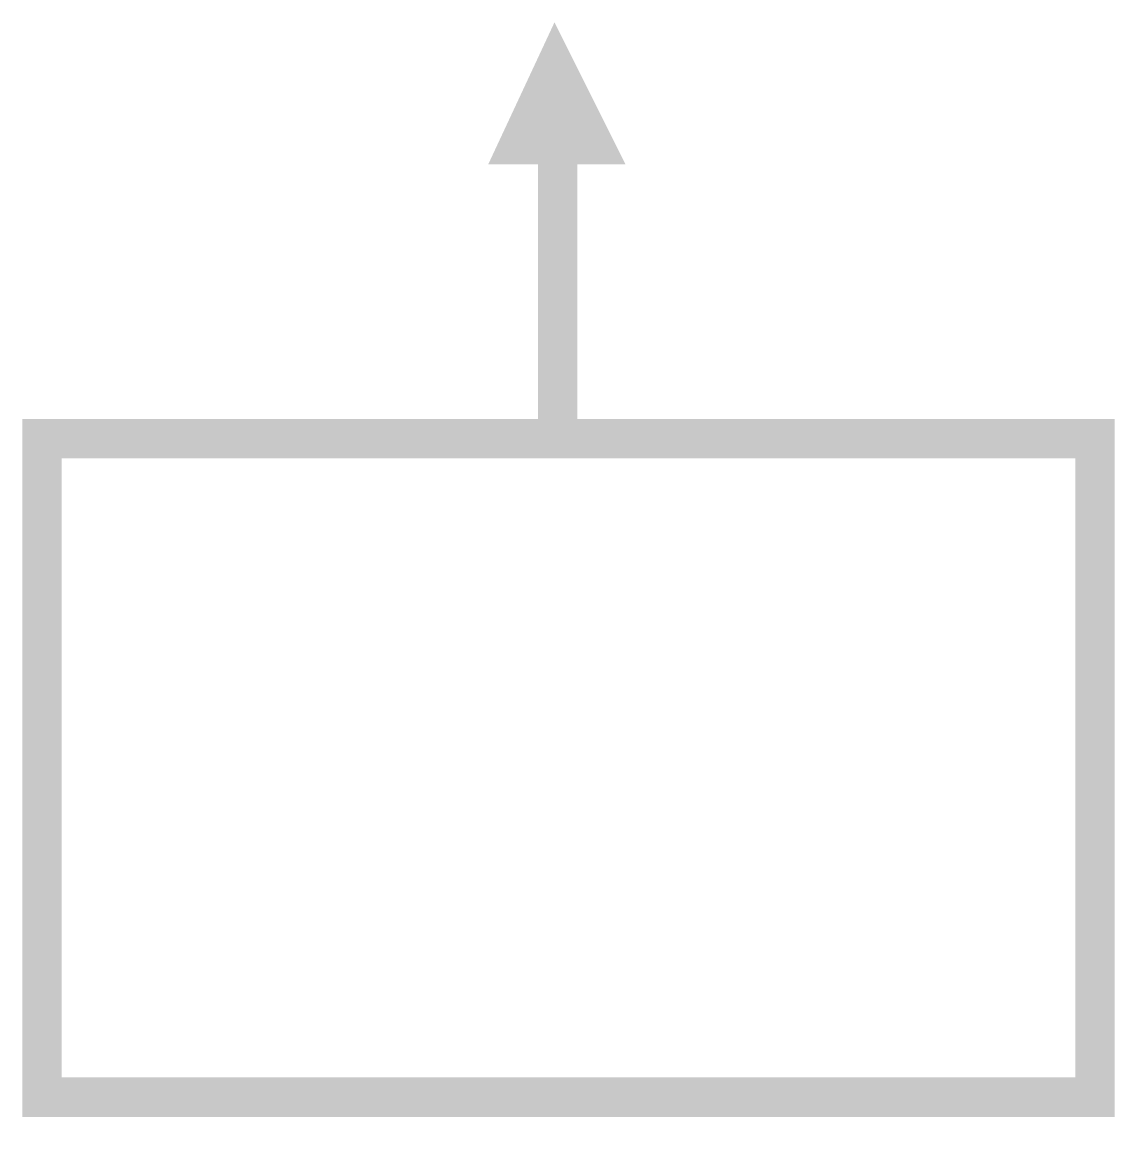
# Model space of a CAD drawing. Extents: x 0 to 5.81, y -0.1 to 5.82.
import ezdxf

# ---------------------------------------------------------------- set-up
doc = ezdxf.new("R2010")
doc.units = 0
doc.header["$MEASUREMENT"] = 0
doc.layers.get('0').update_dxf_attribs({"linetype": 'CONTINUOUS'})

msp = doc.modelspace()

# ---------------------------------------------------------------- linework, layer by layer
at = {"const_width": 0.21}
for points in [[(2.8478, 5.4973), (2.8478, 3.6586)], [(0.105, 0.105), (5.705, 0.105), (5.705, 3.605), (0.105, 3.605), (0.105, 0)]]:
    msp.add_lwpolyline(points, dxfattribs=at)
msp.add_solid([(2.4778, 5.0629), (3.2089, 5.0629), (2.8307, 5.8186)])

doc.saveas('drawing.dxf')
